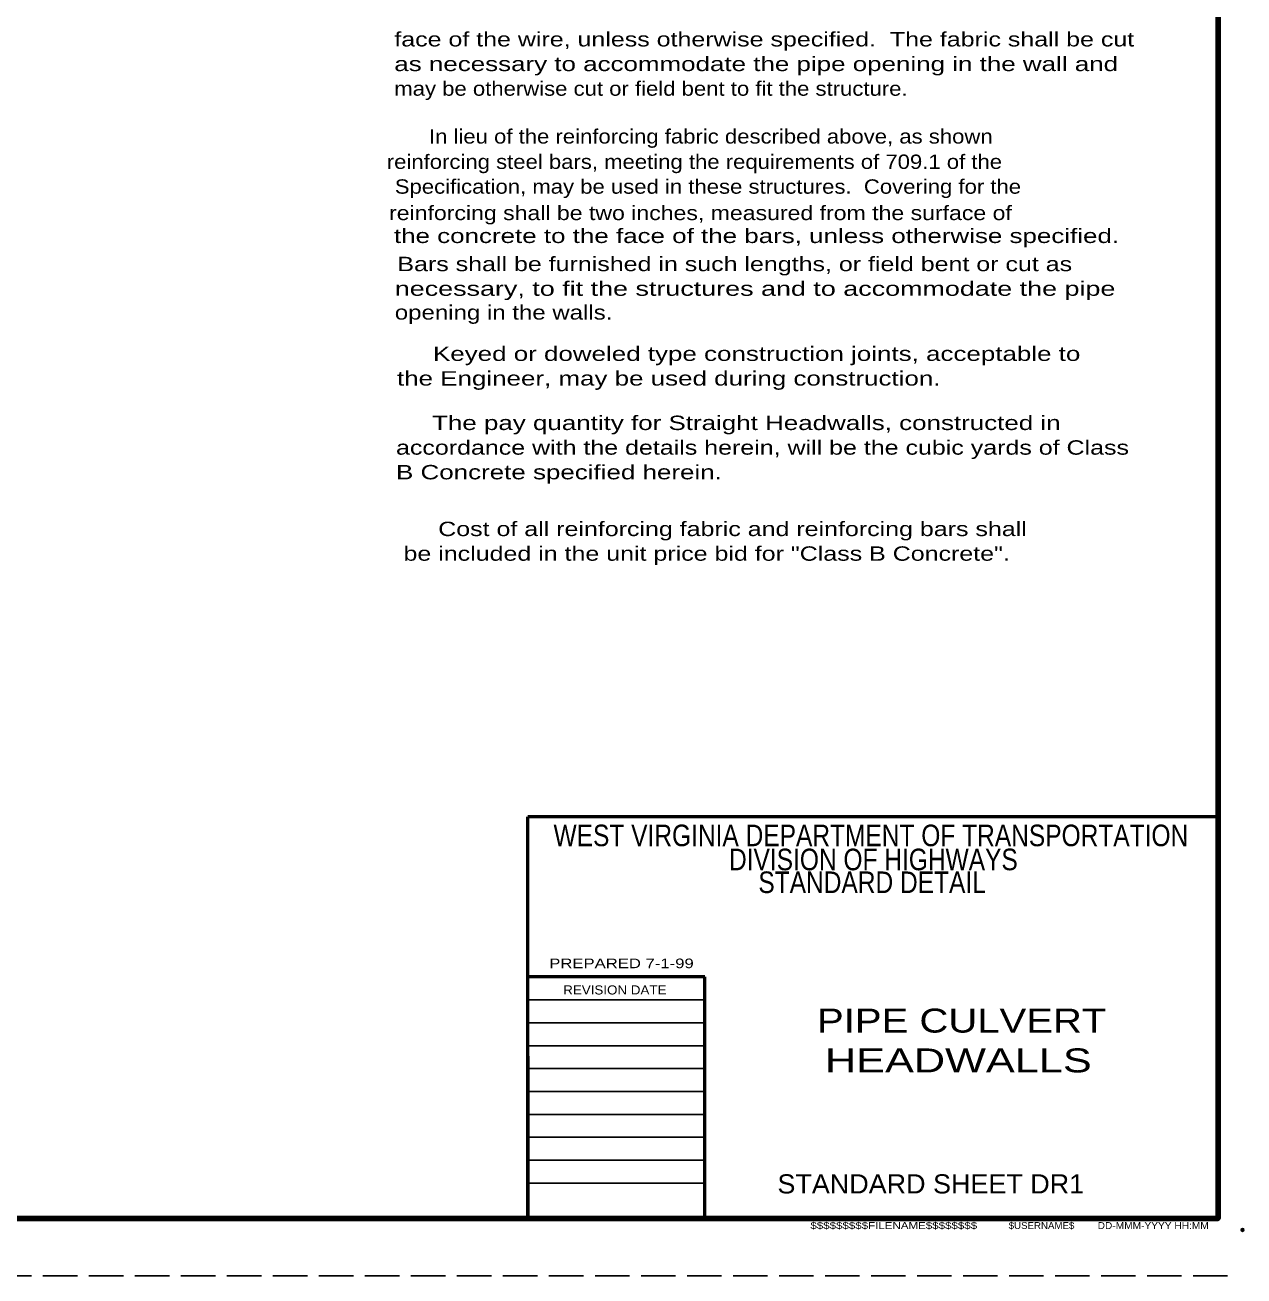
# Model space of a CAD drawing. Extents: x 37.9 to 73.2, y 2.7 to 24.7.
# Drawn here: x 62.64 to 73.24, y 2.69 to 13.56 of the extents above; entities that cross this region are included whole.
import ezdxf
from ezdxf.enums import TextEntityAlignment as Align

# ---------------------------------------------------------------- set-up
doc = ezdxf.new("R2010")
doc.units = 0
doc.header["$LTSCALE"] = 0.05
doc.header["$PDMODE"] = 32
doc.header["$PDSIZE"] = 0.025
doc.linetypes.add('LONG_DASHED', pattern=[7.5, 6, -1.5])
doc.layers.add('1', color=7, linetype='Continuous', lineweight=25)
doc.layers.add('3', color=7, linetype='Continuous', lineweight=53)

msp = doc.modelspace()

# ---------------------------------------------------------------- linework, layer by layer
at = {"layer": '1', "lineweight": 53}
for p, q in [((73.00958, 6.68108), (67.00958, 6.68108)), ((67.00958, 3.19125), (67.00958, 6.68108)), ((73.00958, 3.19125), (73.00958, 5.69025)), ((68.5475, 5.29025), (67.00958, 5.29025)), ((68.5475, 3.19125), (68.5475, 5.29025)), ((67.00958, 4.60125), (67.00958, 3.19125)), ((73.00958, 3.19125), (67.00958, 3.19125))]:
    msp.add_line(p, q, dxfattribs=at)
at = {"layer": '1'}
for p, q in [((68.5475, 5.09025), (67.00958, 5.09025)), ((68.5475, 4.89125), (67.00958, 4.89125)), ((68.5475, 4.69225), (67.00958, 4.69225)), ((68.5475, 4.49325), (67.00958, 4.49325)), ((68.5475, 4.29425), (67.00958, 4.29425)), ((68.5475, 4.09525), (67.00958, 4.09525)), ((68.5475, 3.89625), (67.00958, 3.89625)), ((68.5475, 3.69725), (67.00958, 3.69725)), ((68.5475, 3.49825), (67.00958, 3.49825))]:
    msp.add_line(p, q, dxfattribs=at)
at = {"layer": '1', "linetype": 'LONG_DASHED'}
msp.add_line((73.09292, 2.69125), (37.89292, 2.69125), dxfattribs=at)
at = {"layer": '1', "lineweight": 158}
msp.add_lwpolyline([(73.00958, 24.19125), (73.00958, 3.19125), (40.50958, 3.19125)], dxfattribs=at)
at = {"layer": '1'}
msp.add_point((73.22258, 3.09125), dxfattribs=at)

# ---------------------------------------------------------------- texts
for s, height, width, p in [('WEST VIRGINIA DEPARTMENT OF TRANSPORTATION', 0.1875, 0.85, (69.99133, 6.42617)), ('DIVISION OF HIGHWAYS', 0.1875, 0.85, (70.01321, 6.21725)), ('STANDARD DETAIL', 0.1875, 0.85, (70.00192, 6.01908)), (' PREPARED 7-1-99', 0.08333, 1.3, (67.80304, 5.36617)), ('      PIPE CULVERT      ', 0.2083, 1.25, (70.78079, 4.80642)), ('        HEADWALLS       ', 0.2083, 1.35, (70.69946, 4.46067)), ('STANDARD SHEET DR1       ', 0.1667, 1.05, (70.73983, 3.40833))]:
    msp.add_text(s, height=height, dxfattribs=dict(at, width=width)).set_placement(p, align=Align.CENTER)
for s, height, width, p in [('REVISION DATE', 0.079, 1.1, (67.31667, 5.13758)), ('$$$$$$$$$FILENAME$$$$$$$$', 0.06, 1.25, (69.46533, 3.0995)), ('$USERNAME$', 0.06, 1.05, (71.18942, 3.0995)), ('DD-MMM-YYYY HH:MM', 0.06, 1.1, (71.963, 3.0995))]:
    msp.add_text(s, height=height, dxfattribs=dict(at, width=width)).set_placement(p)
at = {"layer": '3'}
for s, width, p in [('face of the wire, unless otherwise specified.  The fabric shall be cut', 1.3, (65.848, 13.37617)), ('as necessary to accommodate the pipe opening in the wall and', 1.35, (65.848, 13.16192)), ('may be otherwise cut or field bent to fit the structure.', 1.15, (65.848, 12.94775)), ('     In lieu of the reinforcing fabric described above, as shown', 1.15, (65.8825, 12.53225)), (' reinforcing steel bars, meeting the requirements of 709.1 of the', 1.15, (65.72942, 12.31183)), ('Specification, may be used in these structures.  Covering for the', 1.15, (65.85233, 12.09633)), (' reinforcing shall be two inches, measured from the surface of', 1.2, (65.74692, 11.867)), ('the concrete to the face of the bars, unless otherwise specified.', 1.35, (65.84475, 11.66783)), ('Bars shall be furnished in such lengths, or field bent or cut as ', 1.3, (65.87492, 11.42333)), ('necessary, to fit the structures and to accommodate the pipe', 1.4, (65.85225, 11.20917)), ('opening in the walls.', 1.25, (65.85233, 11.0025)), ('     Keyed or doweled type construction joints, acceptable to', 1.35, (65.87117, 10.64342)), ('the Engineer, may be used during construction.', 1.35, (65.87117, 10.42917)), ('     The pay quantity for Straight Headwalls, constructed in', 1.35, (65.863, 10.04267)), ('accordance with the details herein, will be the cubic yards of Class', 1.3, (65.863, 9.8285)), ('B Concrete specified herein.', 1.35, (65.863, 9.61425)), ('     Cost of all reinforcing fabric and reinforcing bars shall', 1.3, (65.92808, 9.12108)), ('be included in the unit price bid for "Class B Concrete".', 1.3, (65.92808, 8.90692))]:
    msp.add_text(s, height=0.1249, dxfattribs=dict(at, width=width)).set_placement(p)

doc.saveas('drawing.dxf')
